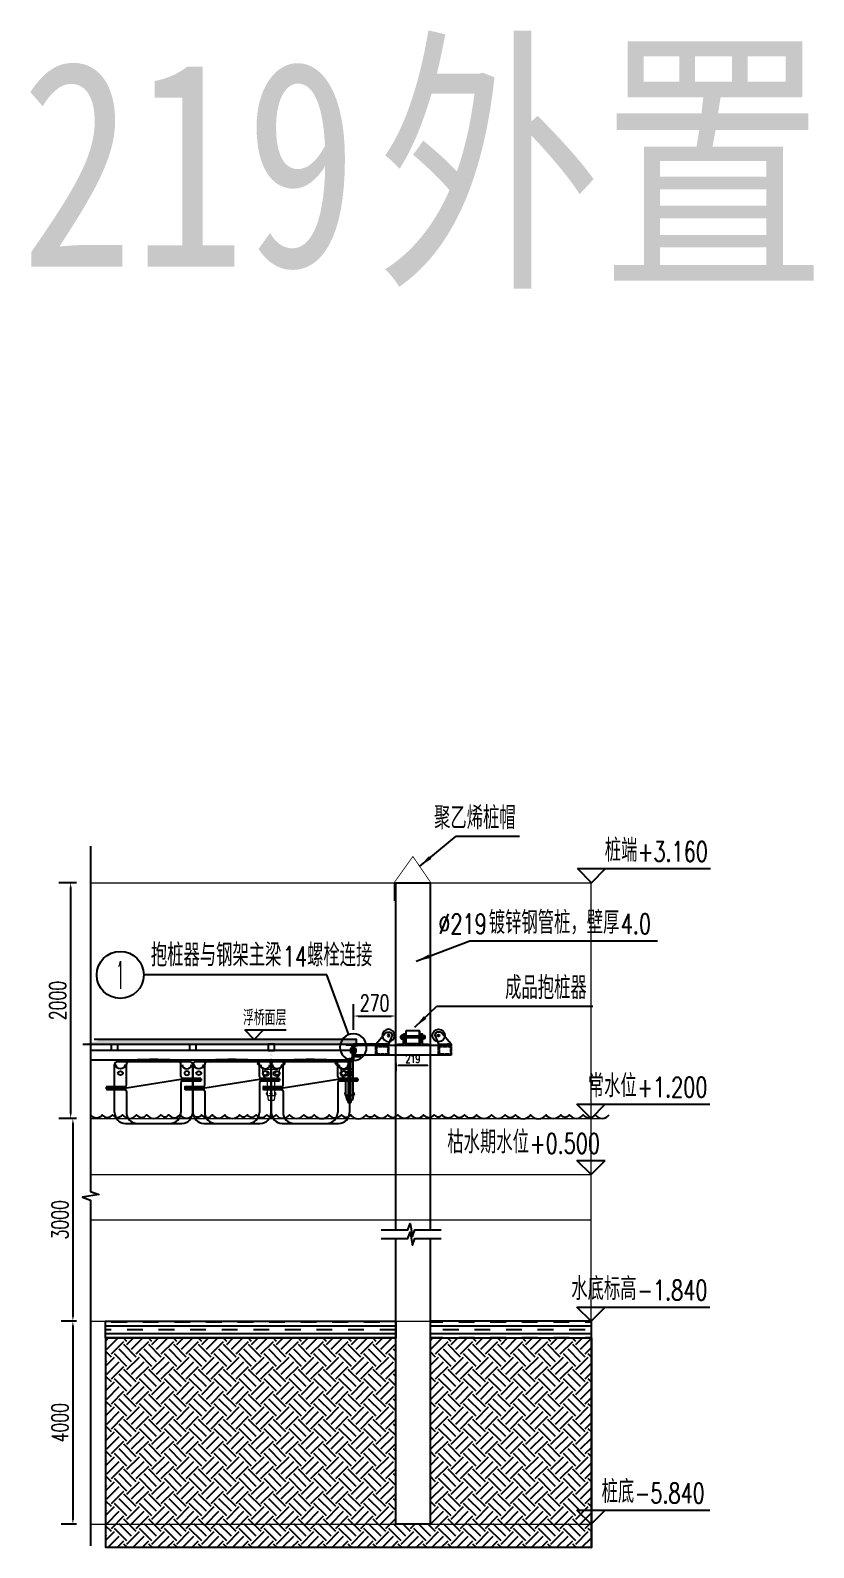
# Model space of a CAD drawing. Header units: millimetres. Extents: x -1003406 to 3312184, y 81337 to 716393.
# Drawn here: x 1165321 to 1170319, y 413461 to 423144 of the extents above; entities that cross this region are included whole.
import ezdxf
from ezdxf.enums import TextEntityAlignment as Align

# ---------------------------------------------------------------- set-up
doc = ezdxf.new("R2010")
doc.units = ezdxf.units.MM
doc.header["$LTSCALE"] = 10
for name, pattern in [('ACAD_ISO03W100', [30, 12, -18]), ('CENTER2', [28.575, 19.05, -3.175, 3.175, -3.175]), ('DASH', [0.35, 0.25, -0.1]), ('DASHED2', [0.375, 0.25, -0.125])]:
    doc.linetypes.add(name, pattern=pattern)
doc.layers.get('0').update_dxf_attribs({"linetype": 'CONTINUOUS'})
doc.layers.get('Defpoints').update_dxf_attribs({"linetype": 'CONTINUOUS'})
for name, color, linetype in [('DIM_ELEV', 3, 'CONTINUOUS'), ('DIM_SYMB', 3, 'CONTINUOUS'), ('PUB_DIM', 3, 'CONTINUOUS'), ('PUB_TEXT', 7, 'CONTINUOUS'), ('W-FLOAT_BOWL浮筒', 253, 'CONTINUOUS'), ('W-STEEL_FRAME钢架', 3, 'CONTINUOUS'), ('W-WOOD_FLOOR木地板', 30, 'CONTINUOUS'), ('ZJ', 251, 'CONTINUOUS'), ('塑木板', 32, 'CONTINUOUS'), ('水位', 102, 'CONTINUOUS'), ('短销钉', 253, 'CONTINUOUS'), ('螺栓', 146, 'CONTINUOUS'), ('钢架', 3, 'CONTINUOUS')]:
    doc.layers.add(name, color=color, linetype=linetype)
doc.layers.add('文字及标注', color=3, linetype='CONTINUOUS', lineweight=15)
doc.styles.add('_TCH_DIM', font='SIMPLEX', dxfattribs={"bigfont": 'GBCBIG'})
doc.styles.add('STANDARD_T3', font='simplex.shx', dxfattribs={"width": 0.7, "bigfont": 'gbcbig.shx'})
doc.styles.add('黑体', font='simhei.ttf', dxfattribs={"width": 0.8})
doc.dimstyles.new('W&&15', dxfattribs={"dimtxt": 52.5, "dimasz": 15, "dimexe": 37.5, "dimexo": 45, "dimgap": 15, "dimtad": 1, "dimdec": 0, "dimzin": 0, "dimdsep": 46, "dimtxsty": 'STANDARD_T3', "dimcen": 0.09, "dimclrd": 1, "dimclre": 1, "dimclrt": 7, "dimazin": 2, "dimtfac": 1, "dimtdec": 0, "dimtix": 1, "dimtmove": 2, "dimatfit": 3, "dimfxl": 100, "dimtolj": 1, "dimtzin": 0, "dimarcsym": 0})
doc.dimstyles.new('W&&30', dxfattribs={"dimtxt": 105, "dimasz": 30, "dimexe": 75, "dimexo": 90, "dimgap": 30, "dimtad": 1, "dimdec": 0, "dimzin": 0, "dimdsep": 46, "dimtxsty": 'STANDARD_T3', "dimcen": 0.09, "dimclrd": 1, "dimclre": 1, "dimclrt": 7, "dimazin": 2, "dimtfac": 1, "dimtdec": 0, "dimtix": 1, "dimtmove": 2, "dimatfit": 3, "dimfxl": 100, "dimtolj": 1, "dimtzin": 0, "dimarcsym": 0})

# ---------------------------------------------------------------- blocks, each defined once
blk = doc.blocks.new('短销固定铁件')
at = {"layer": '塑木板', "color": 156}
blk.add_lwpolyline([(-26.5, 47), (-23.5, 47), (-23.5, 0), (23.5, 0), (23.5, -3), (-26.5, -3)], close=True, dxfattribs=at)
at = {"layer": '螺栓', "color": 156}
blk.add_lwpolyline([(-7.5, -3), (-7.5, -270), (4.5, -270), (4.5, -3)], dxfattribs=at)
for points in [[(-12, -255), (9, -255), (9, -265), (-12, -265)], [(-10.5, -253), (7.5, -253), (7.5, -255), (-10.5, -255)], [(-7, -255), (4, -255), (4, -265), (-7, -265)]]:
    blk.add_lwpolyline(points, close=True, dxfattribs=at)
blk = doc.blocks.new('blhft')
at = {"layer": 'W-FLOAT_BOWL浮筒'}
for p, q in [((-230, 395), (230, 395)), ((-208.5, 397), (208.2, 397)), ((-208.5, 397), (-208.5, 395)), ((208.2, 397), (208.2, 395)), ((-250, 234.5), (-250, 375)), ((-174.3, 244.5), (-174.3, 375)), ((174.3, 298.5), (174.3, 375)), ((250, 375), (250, 288.5)), ((-302, 225.5), (-174.3, 225.5)), ((-298, 234.5), (-184.3, 234.5)), ((-298, 216.5), (-184.3, 216.5)), ((-250, 70), (-250, 216.5)), ((174.3, 279.5), (-174.3, 225.5)), ((-174.3, 206.5), (-174.3, 70)), ((174.3, 279.5), (302.1, 279.5)), ((174.3, 260.5), (174.3, 70)), ((184.3, 288.5), (298.1, 288.5)), ((184.3, 270.5), (298.1, 270.5)), ((250, 270.5), (250, 70)), ((-180, 0), (180, 0))]:
    blk.add_line(p, q, dxfattribs=at)
at = {"layer": 'W-FLOAT_BOWL浮筒', "ltscale": 0.5}
for p, q in [((-302, 230.5), (-302, 220.5)), ((302.1, 284.5), (302.1, 274.5))]:
    blk.add_line(p, q, dxfattribs=at)
at = {"layer": 'W-FLOAT_BOWL浮筒'}
for centre, radius, start, end in [((-230, 375), 20, 90, 180), ((-0.2, -1768.5), 2175.5, 84.50426, 95.49574), ((-154.3, 375), 20, 90, 180), ((154.3, 375), 20, 0, 90), ((230, 375), 20, 0, 90), ((184.3, 298.5), 10, 180, 270), ((-298, 220.5), 4, 180, 270), ((-184.3, 244.5), 10, 270, 0), ((-184.3, 206.5), 10, 0, 90), ((184.3, 260.5), 10, 90, 180), ((298.1, 274.5), 4, 270, 0), ((-180, 70), 70, 180, 270), ((-104.3, 70), 70, 180, 270), ((104.3, 70), 70, 270, 0), ((180, 70), 70, 270, 0)]:
    blk.add_arc(centre, radius, start, end, dxfattribs=at)
at = {"layer": 'W-FLOAT_BOWL浮筒', "ltscale": 0.5}
for centre, start, end in [((-298, 230.5), 90, 180), ((298.1, 284.5), 0, 90)]:
    blk.add_arc(centre, 4, start, end, dxfattribs=at)
at = {"layer": 'W-FLOAT_BOWL浮筒', "extrusion": (0, 0, -1)}
blk.add_ellipse((-212.1, 375), major_axis=(-30.4, 0), ratio=0.921809, start_param=3.141593, end_param=6.283185, dxfattribs=at)
at = {"layer": 'W-FLOAT_BOWL浮筒'}
blk.add_ellipse((-212.1, 320.5), major_axis=(-16, 0), ratio=0.75, dxfattribs=at)
blk.add_ellipse((211.9, 375.4), major_axis=(30.4, 0.1), ratio=0.921809, start_param=3.141593, end_param=6.283185, dxfattribs=at)
at = {"layer": 'W-FLOAT_BOWL浮筒', "extrusion": (0, 0, -1)}
blk.add_ellipse((212.1, 320.5), major_axis=(16, 0), ratio=0.75, dxfattribs=at)
blk = doc.blocks.new('半销钉')
at = {"layer": '短销钉'}
for p, q in [((0, -218.3), (0, 0)), ((0, -1.8), (101.5, -1.8)), ((0, -3.8), (103, -3.8)), ((0, -51.1), (66.5, -51.1)), ((72.8, -95.4), (51.7, -112.5)), ((76.5, -68.2), (76.5, -55.6)), ((109.7, -21.2), (79.8, -48.1)), ((101.5, -3.8), (101.5, -1.8)), ((4.8, -115.5), (43.2, -115.5)), ((48, -218.3), (48, -120.3)), ((-5, -209.4), (-5, -203.3)), ((-2, -200.3), (0, -200.3)), ((0, -218.3), (48, -218.3)), ((0, -218.3), (5.6, -246.3)), ((8, -248.3), (40, -248.3)), ((18, -209.3), (18, -204)), ((30, -209.3), (30, -204)), ((48, -218.3), (42.4, -246.3)), ((50, -200.3), (48, -200.3)), ((53, -209.4), (53, -203.3))]:
    blk.add_line(p, q, dxfattribs=at)
at = {"layer": '短销钉', "ltscale": 0.1}
for p, q in [((5.6, -246.3), (6, -248.3)), ((6, -248.3), (8, -248.3)), ((40, -248.3), (42, -248.3)), ((42.4, -246.3), (42, -248.3))]:
    blk.add_line(p, q, dxfattribs=at)
at = {"layer": '短销钉'}
for centre, radius, start, end in [((24, -1502.4), 1502.6, 87.04345, 90.91521), ((-10.5, -93.8), 31.4, 56.41658, 70.40032), ((-10.5, -62.7), 31.4, 289.49983, 303.55692), ((-1.5, -78.3), 13.5, 308.36964, 51.90106), ((49.5, -78.3), 13.5, 128.09894, 231.63036), ((58.5, -62.7), 31.4, 236.43853, 303.86649), ((58.5, -93.8), 31.3, 57.12872, 123.60194), ((66.5, -87.7), 10, 309, 355.85212), ((67.5, -78.3), 13.5, 309, 53.43426), ((86.5, -55.6), 10, 131.99908, 180), ((103, -13.8), 10, 311.99908, 90), ((58, -120.3), 10, 129, 180), ((-2, -203.3), 3, 90, 180), ((8, -245.8), 2.5, 191.30993, 270), ((21, -204), 3, 115.37693, 180), ((24, -210.3), 10, 64.62307, 115.37693), ((27, -204), 3, 0, 64.62307), ((40, -245.8), 2.5, 270, 348.69007), ((50, -203.3), 3, 0, 90)]:
    blk.add_arc(centre, radius, start, end, dxfattribs=at)
for centre, major_axis, start_param, end_param in [((1, -209.4), (0, -9), 4.712389, 6.115737), ((24, -209.3), (0, 9), 1.570796, 4.712389)]:
    blk.add_ellipse(centre, major_axis=major_axis, ratio=0.666667, start_param=start_param, end_param=end_param, dxfattribs=at)
at = {"layer": '短销钉', "extrusion": (0, 0, -1)}
blk.add_ellipse((47, -209.4), major_axis=(0, -9), ratio=0.666667, start_param=4.712389, end_param=6.115737, dxfattribs=at)
blk = doc.blocks.new('dxd')
at = {"layer": '短销钉', "lineweight": 13}
for p, q in [((-85.7, 227.1), (-55.8, 200.2)), ((-79, 244.5), (79, 244.5)), ((-77.5, 244.5), (-77.5, 246.5)), ((-77.5, 246.5), (77.5, 246.5)), ((-42.5, 197.2), (42.5, 197.2)), ((85.7, 227.1), (55.8, 200.2)), ((77.5, 244.5), (77.5, 246.5)), ((-52.5, 180.1), (-52.5, 192.7)), ((-48.8, 152.9), (-27.7, 135.8)), ((-24, 30), (-24, 128)), ((-19.2, 132.8), (19.2, 132.8)), ((24, 30), (24, 128)), ((48.8, 152.9), (27.7, 135.8)), ((52.5, 180.1), (52.5, 192.7)), ((-29, 38.9), (-29, 45)), ((-26, 48), (-24, 48)), ((-24, 30), (24, 30)), ((-24, 30), (-18.4, 2)), ((-16, 0), (16, 0)), ((-6, 39), (-6, 44.3)), ((6, 39), (6, 44.3)), ((24, 30), (18.4, 2)), ((26, 48), (24, 48)), ((29, 38.9), (29, 45))]:
    blk.add_line(p, q, dxfattribs=at)
at = {"layer": '短销钉', "lineweight": 13, "ltscale": 0.1}
for p, q in [((-18.4, 2), (-18, 0)), ((-18, 0), (-16, 0)), ((16, 0), (18, 0)), ((18.4, 2), (18, 0))]:
    blk.add_line(p, q, dxfattribs=at)
at = {"layer": '短销钉', "lineweight": 13}
for centre, radius, start, end in [((-79, 234.5), 10, 90, 228.00092), ((0, -1254.1), 1502.6, 87.04345, 92.95655), ((-62.5, 192.7), 10, 0, 48.00092), ((62.5, 192.7), 10, 131.99908, 180), ((79, 234.5), 10, 311.99908, 90), ((-43.5, 170), 13.5, 126.56574, 231), ((-42.5, 160.6), 10, 184.14788, 231), ((-34.5, 185.6), 31.4, 236.13806, 303.55692), ((-34.5, 154.5), 31.4, 56.41658, 122.85309), ((-34, 128), 10, 0, 51), ((-25.5, 170), 13.5, 308.36964, 51.90106), ((25.5, 170), 13.5, 128.09894, 231.63036), ((34.5, 185.6), 31.4, 236.43853, 303.86649), ((34.5, 154.5), 31.3, 57.12872, 123.60194), ((34, 128), 10, 129, 180), ((42.5, 160.6), 10, 309, 355.85212), ((43.5, 170), 13.5, 309, 53.43426), ((-26, 45), 3, 90, 180), ((-16, 2.5), 2.5, 191.30993, 270), ((-3, 44.3), 3, 115.37693, 180), ((0, 38), 10, 64.62307, 115.37693), ((3, 44.3), 3, 0, 64.62307), ((16, 2.5), 2.5, 270, 348.69007), ((26, 45), 3, 0, 90)]:
    blk.add_arc(centre, radius, start, end, dxfattribs=at)
for centre, major_axis, start_param, end_param in [((-23, 38.9), (0, -9), 4.712389, 6.115737), ((0, 39), (0, 9), 1.570796, 4.712389)]:
    blk.add_ellipse(centre, major_axis=major_axis, ratio=0.666667, start_param=start_param, end_param=end_param, dxfattribs=at)
at = {"layer": '短销钉', "lineweight": 13, "extrusion": (0, 0, -1)}
blk.add_ellipse((23, 38.9), major_axis=(0, -9), ratio=0.666667, start_param=4.712389, end_param=6.115737, dxfattribs=at)
blk = doc.blocks.new('5632.')
for p, q in [((865972.8, -129944.8), (865995.8, -130002.1)), ((865980.9, -129928.5), (865973.8, -129939)), ((866075.8, -130002.1), (866013.8, -129930.1)), ((865995.8, -130002.1), (866075.8, -130002.1))]:
    blk.add_line(p, q)
at = {"color": 0}
blk.add_line((866006.7, -129927.1), (865984.3, -129927.1), dxfattribs=at)
for radius in [40, 6]:
    blk.add_circle((865995.8, -129947.3), radius)
for centre, radius, start, end in [((865977.3, -129942.6), 5, 133.94354, 206), ((865984.3, -129932.1), 5, 90, 133.94354), ((866006.7, -129937.1), 10, 45, 90)]:
    blk.add_arc(centre, radius, start, end)
blk = doc.blocks.new('*D288')
at = {"layer": 'Defpoints', "color": 0, "transparency": 16777216}
for p in [(1167652, 416596.4, 0), (1167871, 416596.4, 0), (1167871, 416539.5)]:
    blk.add_point(p, dxfattribs=at)
at = {"layer": 'PUB_DIM', "color": 1, "lineweight": -2, "transparency": 16777216}
for p, q in [((1167652, 416551.4), (1167652, 416502)), ((1167667, 416539.5), (1167856, 416539.5)), ((1167871, 416551.4), (1167871, 416502))]:
    blk.add_line(p, q, dxfattribs=at)
at = {"layer": 'PUB_DIM', "color": 1, "transparency": 16777216}
for points in [[(1167667, 416542), (1167667, 416537), (1167652, 416539.5)], [(1167856, 416542), (1167856, 416537), (1167871, 416539.5)]]:
    blk.add_solid(points, dxfattribs=at)
at = {"layer": 'PUB_DIM', "color": 7, "transparency": 16777216, "insert": (1167761.5, 416580.8), "char_height": 52.5, "attachment_point": 5, "style": 'STANDARD_T3'}
blk.add_mtext('\\A1;219', dxfattribs=at)
blk = doc.blocks.new('*D285')
at = {"layer": 'Defpoints', "color": 0, "transparency": 16777216}
for p in [(1167652, 416853.5), (1167382.5, 416674.5, 0), (1167652, 416674.5, 0)]:
    blk.add_point(p, dxfattribs=at)
at = {"layer": '文字及标注', "color": 1, "lineweight": -2, "transparency": 16777216}
for p, q in [((1167382.5, 416764.5), (1167382.5, 416928.5)), ((1167652, 416764.5), (1167652, 416928.5)), ((1167412.5, 416853.5), (1167622, 416853.5))]:
    blk.add_line(p, q, dxfattribs=at)
at = {"layer": '文字及标注', "color": 1, "transparency": 16777216}
for points in [[(1167412.5, 416858.5), (1167412.5, 416848.5), (1167382.5, 416853.5)], [(1167622, 416858.5), (1167622, 416848.5), (1167652, 416853.5)]]:
    blk.add_solid(points, dxfattribs=at)
at = {"layer": '文字及标注', "color": 7, "transparency": 16777216, "insert": (1167517.2, 416936), "char_height": 105, "attachment_point": 5, "style": 'STANDARD_T3'}
blk.add_mtext('\\A1;270', dxfattribs=at)
blk = doc.blocks.new('*D335')
at = {"layer": 'Defpoints', "color": 0, "transparency": 16777216}
for p in [(1165705.4, 417704.5), (1165577.9, 416200.4), (1165705.4, 416200.4, 0)]:
    blk.add_point(p, dxfattribs=at)
at = {"layer": '文字及标注', "color": 1, "lineweight": -2, "transparency": 16777216}
for p, q in [((1165615.4, 417704.5), (1165502.9, 417704.5)), ((1165577.9, 417674.5), (1165577.9, 416230.4)), ((1165615.4, 416200.4), (1165502.9, 416200.4))]:
    blk.add_line(p, q, dxfattribs=at)
at = {"layer": '文字及标注', "color": 1, "transparency": 16777216}
for points in [[(1165572.9, 417674.5), (1165582.9, 417674.5), (1165577.9, 417704.5)], [(1165572.9, 416230.4), (1165582.9, 416230.4), (1165577.9, 416200.4)]]:
    blk.add_solid(points, dxfattribs=at)
at = {"layer": '文字及标注', "color": 7, "transparency": 16777216, "insert": (1165495.4, 416952.4), "char_height": 105, "attachment_point": 5, "rotation": 90, "style": 'STANDARD_T3'}
blk.add_mtext('\\A1;2000', dxfattribs=at)
blk = doc.blocks.new('*D336')
at = {"layer": 'Defpoints', "color": 0, "transparency": 16777216}
for p in [(1165705.4, 416200.4, 0), (1165592, 414905.3), (1165705.4, 414905.3)]:
    blk.add_point(p, dxfattribs=at)
at = {"layer": '文字及标注', "color": 1, "lineweight": -2, "transparency": 16777216}
for p, q in [((1165615.4, 416200.4), (1165517, 416200.4)), ((1165592, 416170.4), (1165592, 414935.3)), ((1165615.4, 414905.3), (1165517, 414905.3))]:
    blk.add_line(p, q, dxfattribs=at)
at = {"layer": '文字及标注', "color": 1, "transparency": 16777216}
for points in [[(1165587, 416170.4), (1165597, 416170.4), (1165592, 416200.4)], [(1165587, 414935.3), (1165597, 414935.3), (1165592, 414905.3)]]:
    blk.add_solid(points, dxfattribs=at)
at = {"layer": '文字及标注', "color": 7, "transparency": 16777216, "insert": (1165509.5, 415552.9), "char_height": 105, "attachment_point": 5, "rotation": 90, "style": 'STANDARD_T3'}
blk.add_mtext('\\A1;3000', dxfattribs=at)
blk = doc.blocks.new('*D337')
at = {"layer": 'Defpoints', "color": 0, "transparency": 16777216}
for p in [(1165705.4, 414905.3), (1165592, 413610.4), (1165705.4, 413610.4)]:
    blk.add_point(p, dxfattribs=at)
at = {"layer": '文字及标注', "color": 1, "lineweight": -2, "transparency": 16777216}
for p, q in [((1165615.4, 414905.3), (1165517, 414905.3)), ((1165592, 414875.3), (1165592, 413640.4)), ((1165615.4, 413610.4), (1165517, 413610.4))]:
    blk.add_line(p, q, dxfattribs=at)
at = {"layer": '文字及标注', "color": 1, "transparency": 16777216}
for points in [[(1165587, 414875.3), (1165597, 414875.3), (1165592, 414905.3)], [(1165587, 413640.4), (1165597, 413640.4), (1165592, 413610.4)]]:
    blk.add_solid(points, dxfattribs=at)
at = {"layer": '文字及标注', "color": 7, "transparency": 16777216, "insert": (1165509.5, 414257.9), "char_height": 105, "attachment_point": 5, "rotation": 90, "style": 'STANDARD_T3'}
blk.add_mtext('\\A1;4000', dxfattribs=at)
blk = doc.blocks.new('14螺栓')
for p, q in [((0, 24.6), (-9, 24.6)), ((0, 8.6), (-9, 8.6)), ((14.4, 33.2), (22.4, 33.2)), ((14.4, 33.2), (14.4, 0)), ((14.4, 24.6), (22.4, 24.6)), ((14.4, 8.6), (22.4, 8.6)), ((14.4, 0), (22.4, 0)), ((22.4, 33.2), (22.4, 0)), ((24.9, 24.6), (24.9, 8.6))]:
    blk.add_line(p, q)
at = {"color": 3}
for p, q in [((4.9, 24.6), (6.6, 23.6)), ((4.9, 8.6), (6.6, 9.6)), ((6.6, 23.6), (25.9, 23.6)), ((6.6, 9.6), (25.9, 9.6))]:
    blk.add_line(p, q, dxfattribs=at)
for points in [[(0, 0), (-9, 0), (-10.5, 2.6), (-10.5, 30.6), (-9, 33.2), (0, 33.2)], [(0, 29), (0.6, 29), (0.6, 4.2), (0, 4.2)]]:
    blk.add_lwpolyline(points, close=True)
blk.add_lwpolyline([(0.6, 8.6), (24.9, 8.6), (25.9, 9.6), (25.9, 23.6), (24.9, 24.6), (0.6, 24.6)])
for centre, radius, start, end in [((-3.6, 28.9), 6.91, 141.53068, 218.46932), ((11.6, 16.6), 22.1, 158.76069, 201.23931), ((-3.6, 4.3), 6.91, 141.53068, 218.46932), ((36.5, 32.6), 22.1, 178.48238, 201.23931), ((36.5, 16.6), 22.1, 158.76069, 201.23931), ((36.5, 0.6), 22.1, 158.76069, 181.53477), ((0.4, 32.6), 22.1, 338.76069, 1.51762), ((0.4, 16.6), 22.1, 338.76069, 21.23931), ((0.4, 0.6), 22.1, 358.46523, 21.23931)]:
    blk.add_arc(centre, radius, start, end)
blk = doc.blocks.new('C10')
blk.add_lwpolyline([(0, 0), (0, 100), (48, 100), (48, 97.5, -0.414214), (43.8, 93.2), (13, 90.1, 0.385314), (5.3, 81.7), (5.3, 18.3, 0.385314), (13, 9.9), (43.8, 6.8, -0.414214), (48, 2.5), (48, 0)], format="xyb", close=True)
blk = doc.blocks.new('$槽钢$00000013')
at = {"color": 5, "lineweight": 53}
blk.add_blockref('C10', (-24, -50, 0), dxfattribs=at)
blk = doc.blocks.new('$槽钢$00000003')
blk.add_line((0, -40, 0), (13.8, -40, 0))
at = {"elevation": 0}
blk.add_lwpolyline([(-21.5, -40), (-21.5, 40), (21.5, 40), (21.5, 37.5, -0.414214), (17.2, 33.2), (-8.5, 30.1, 0.359705), (-16.5, 21.7), (-16.5, -21.7, 0.37078), (-9.3, -29.6), (17.2, -33.2, -0.414214), (21.5, -37.5), (21.5, -40)], format="xyb", close=True, dxfattribs=at)

msp = doc.modelspace()

# ---------------------------------------------------------------- hatches: boundary and pattern name
h = msp.add_hatch()
h.set_pattern_fill('土壤', color=256, scale=30, angle=45)
h.set_pattern_definition([(45, (-139728.91, -1517401.75), (0, 159.099026), [112.5, -112.5]), (45, (-139758.74, -1517371.91), (0, 159.099026), [112.5, -112.5]), (45, (-139788.57, -1517342.08), (0, 159.099026), [112.5, -112.5]), (135, (-139788.57, -1517322.2), (-159.099026, 3e-14), [112.5, -112.5]), (135, (-139758.74, -1517292.37), (-159.099026, 3e-14), [112.5, -112.5]), (135, (-139728.91, -1517262.53), (-159.099026, 3e-14), [112.5, -112.5])])
h.paths.add_polyline_path([(1167652, 414798.8), (1165802.4, 414798.8), (1165802.4, 413460.6), (1168900.9, 413460.6), (1168900.9, 414798.8), (1167871, 414798.8), (1167871, 413610.4), (1167652, 413610.4)])
at = {"layer": 'PUB_DIM'}
h = msp.add_hatch(dxfattribs=at)
h.set_pattern_fill('不能通行的沼泽地', color=256, scale=30)
h.set_pattern_definition([(0, (-139628.134, -1516891.166), (100.77696, 50.38848), [100.77696, -100.77696]), (0, (-139728.91, -1516865.97), (0, 50.38848), [])])
h.paths.add_polyline_path([(1167652, 414798.8), (1165800.1, 414798.8), (1165800.1, 414905.3), (1167652, 414905.3)])
h.paths.add_polyline_path([(1167871, 414798.8), (1168900.3, 414798.8), (1168900.3, 414905.3), (1167871, 414905.3)])
at = {"layer": 'W-WOOD_FLOOR木地板'}
h = msp.add_hatch(dxfattribs=at)
h.set_pattern_fill('木纹01', color=256, scale=30, angle=45)
h.set_pattern_definition([(45, (-139689.89, -1516325.58), (0, 169.7056275), [6, -114]), (45, (-139757.77, -1516376.49), (0, 169.7056275), [12, -108]), (45, (-139706.86, -1516317.09), (0, 169.7056275), [6, -114]), (45, (-139766.25, -1516359.52), (0, 169.7056275), [6, -114]), (45, (-139719.59, -1516304.36), (0, 169.7056275), [6, -114]), (45, (-139770.5, -1516346.79), (0, 169.7056275), [6, -114]), (45, (-139728.07, -1516295.88), (0, 169.7056275), [6, -114]), (45, (-139783.22, -1516334.06), (0, 169.7056275), [6, -66, 6, -42]), (45, (-139791.71, -1516325.58), (0, 169.7056275), [12, -60, 6, -42]), (45, (-139808.68, -1516317.09), (0, 169.7056275), [6, -18, 6, -48, 6, -36]), (45, (-139821.41, -1516312.85), (0, 169.7056275), [6, -24, 12, -78]), (45, (-139770.5, -1516253.45), (0, 169.7056275), [6, -114]), (45, (-139829.89, -1516304.36), (0, 169.7056275), [6, -30, 6, -78]), (90, (-139757.77, -1516393.46), (-84.8528137, 84.8528137), [16.97052, -152.7351074]), (90, (-139685.64, -1516321.33), (-84.8528137, 84.8528137), [33.941124, -135.7645034]), (90, (-139728.07, -1516278.91), (-84.8528137, 84.8528137), [8.4852, -161.2204274]), (90, (-139808.68, -1516342.55), (-84.8528137, 84.8528137), [25.45584, -144.2497874]), (90, (-139736.56, -1516270.42), (-84.8528137, 84.8528137), [42.426408, -127.2792194]), (90, (-139749.28, -1516257.69), (-84.8528137, 84.8528137), [25.45584, -144.2497874]), (0, (-139774.74, -1516266.18), (84.8528137, 84.8528137), [8.4852, -161.2204274]), (0, (-139736.56, -1516363.76), (84.8528137, 84.8528137), [16.97052, -152.7351074]), (0, (-139766.254, -1516325.575), (84.8528137, 84.8528137), [16.97052, -152.7351074]), (0, (-139723.83, -1516317.09), (84.8528137, 84.8528137), [16.97052, -152.7351074]), (0, (-139762.01, -1516287.39), (84.8528137, 84.8528137), [16.97052, -152.7351074]), (0, (-139766.254, -1516274.66), (84.8528137, 84.8528137), [25.45584, -144.2497874]), (0, (-139736.56, -1516346.79), (84.8528137, 84.8528137), [25.45584, -144.2497874]), (0, (-139728.07, -1516329.82), (84.8528137, 84.8528137), [25.45584, -144.2497874]), (0, (-139770.5, -1516312.85), (84.8528137, 84.8528137), [25.45584, -144.2497874]), (0, (-139766.254, -1516300.12), (84.8528137, 84.8528137), [25.45584, -144.2497874]), (71.5650512, (-139770.497, -1516372.244), (84.8528137, 84.8528138), [13.416407, -254.9117496]), (71.5650512, (-139702.615, -1516312.847), (84.8528137, 84.8528138), [53.665632, -214.662525]), (71.5650512, (-139715.34, -1516300.12), (84.8528137, 84.8528138), [53.665632, -214.662525]), (71.5650512, (-139723.83, -1516291.634), (84.8528137, 84.8528138), [53.66568, -80.4, 26.8332, -107.4292772]), (71.5650512, (-139728.07, -1516270.42), (84.8528137, 84.8528138), [13.416407, -254.9117496]), (71.5650512, (-139834.137, -1516317.09), (84.8528137, 84.8528138), [13.416407, -254.9117496]), (71.5650512, (-139766.254, -1516249.21), (84.8528137, 84.8528138), [26.832816, -241.495341]), (18.4349488, (-139711.1, -1516346.79), (84.8528138, 84.8528137), [26.832816, -241.495341]), (18.4349488, (-139762.01, -1516355.274), (84.8528138, 84.8528137), [26.832816, -241.495341]), (18.4349488, (-139749.284, -1516368), (84.8528138, 84.8528137), [13.416407, -254.911341]), (18.4349488, (-139766.254, -1516342.546), (84.8528138, 84.8528137), [40.249224, -228.078933]), (18.4349488, (-139749.284, -1516325.575), (84.8528138, 84.8528137), [26.832816, -241.495341]), (18.4349488, (-139745.04, -1516312.847), (84.8528138, 84.8528137), [26.832816, -241.495341]), (18.4349488, (-139778.98, -1516329.82), (84.8528138, 84.8528137), [13.416407, -254.911341]), (18.4349488, (-139783.225, -1516317.09), (84.8528138, 84.8528137), [13.416407, -254.911341]), (18.4349488, (-139766.254, -1516266.18), (84.8528138, 84.8528137), [13.416407, -254.911341]), (18.4349488, (-139740.8, -1516300.12), (84.8528138, 84.8528137), [13.416407, -254.911341]), (18.4349488, (-139804.44, -1516312.847), (84.8528138, 84.8528137), [40.249224, -228.078933]), (18.4349488, (-139817.166, -1516308.605), (84.8528138, 84.8528137), [26.832816, -241.495341]), (18.4349488, (-139745.04, -1516287.39), (84.8528138, 84.8528137), [13.416, -120.744, 13.416, -120.7521572]), (18.4349488, (-139787.47, -1516295.877), (84.8528138, 84.8528137), [26.832816, -241.495341]), (18.4349488, (-139791.71, -1516283.15), (84.8528138, 84.8528137), [26.832816, -241.495341]), (18.4349488, (-139825.65, -1516300.12), (84.8528138, 84.8528137), [26.832816, -241.495341]), (18.4349488, (-139800.195, -1516274.664), (84.8528138, 84.8528137), [26.832816, -241.495341])])
h.paths.add_polyline_path([(1165728.6, 416704.5), (1165757.9, 416693.9), (1165652.9, 416675.4), (1165655.2, 416674.6), (1167401.5, 416674.5), (1167401.5, 416704.5)])
at = {"layer": '塑木板'}
h = msp.add_hatch(color=5, dxfattribs=at)
h.dxf.hatch_style = 1
h.paths.add_polyline_path([(1166854.1, 416603.6, 1), (1166860.6, 416603.6, 1)])
h.paths.add_polyline_path([(1166859.7, 416604.1), (1166859.7, 416603.1), (1166857.9, 416603.1), (1166857.9, 416601.3), (1166856.9, 416601.3), (1166856.9, 416603.1), (1166855.1, 416603.1), (1166855.1, 416604.1), (1166856.9, 416604.1), (1166856.9, 416605.9), (1166857.9, 416605.9), (1166857.9, 416604.1)], flags=16)
h = msp.add_hatch(color=5, dxfattribs=at)
h.dxf.hatch_style = 1
h.paths.add_polyline_path([(1166859.7, 416583.3), (1166857.9, 416583.3), (1166857.9, 416585.1), (1166856.9, 416585.1), (1166856.9, 416583.3), (1166855.1, 416583.3), (1166855.1, 416582.3), (1166856.9, 416582.3), (1166856.9, 416580.5), (1166857.9, 416580.5), (1166857.9, 416582.3), (1166859.7, 416582.3)], flags=16)
h.paths.add_polyline_path([(1166854.1, 416582.8, 1), (1166860.6, 416582.8, 1)])

# ---------------------------------------------------------------- linework, layer by layer
at = {"color": 4}
for p, q in [((1167686, 416718.8, 0), (1167682, 416718.8, 0)), ((1167686, 416724.8, 0), (1167683, 416724.8, 0)), ((1167683, 416712.8, 0), (1167686, 416712.8, 0))]:
    msp.add_line(p, q, dxfattribs=at)
for p, q in [((1167688, 416724.3, 0), (1167695, 416724.3, 0)), ((1167695, 416713.3, 0), (1167688, 416713.3, 0)), ((1167699, 416717.7, 0), (1167695, 416721.1, 0)), ((1167699, 416715.4, 0), (1167695, 416718.8, 0)), ((1167719.5, 416678.5, 0), (1167719.5, 416758.5, 0)), ((1167803.5, 416678.5, 0), (1167803.5, 416758.5, 0)), ((1167808.1, 416713.3, 0), (1167808.1, 416725.3, 0)), ((1167824, 416717.7, 0), (1167828, 416721.1, 0)), ((1167824, 416715.4, 0), (1167828, 416718.8, 0)), ((1167835, 416724.3, 0), (1167828, 416724.3, 0)), ((1167828, 416713.3, 0), (1167835, 416713.3, 0)), ((1167837, 416711.8, 0), (1167837, 416725.8, 0)), ((1167605.6, 416674.5, 0), (1167605.6, 416664.5, 0)), ((1167925.6, 416664.5, 0), (1167605.6, 416664.5, 0)), ((1167925.6, 416674.5, 0), (1167925.6, 416664.5, 0)), ((1168005.6, 416674.5, 0), (1168005.6, 416664.5, 0))]:
    msp.add_line(p, q)
at = {"color": 1}
for p, q in [((1167702, 416726.3, 0), (1167712, 416726.3, 0)), ((1167712, 416712.3, 0), (1167702, 416712.3, 0)), ((1167821, 416726.3, 0), (1167811, 416726.3, 0)), ((1167821, 416712.3, 0), (1167811, 416712.3, 0))]:
    msp.add_line(p, q, dxfattribs=at)
at = {"color": 6, "linetype": 'ACAD_ISO03W100'}
for p, q in [((1167821, 416725.3, 0), (1167702, 416725.3, 0)), ((1167821, 416713.3, 0), (1167702, 416713.3, 0))]:
    msp.add_line(p, q, dxfattribs=at)
at = {"color": 2}
for p, q in [((1167702, 416719.3, 0), (1167712, 416719.3, 0)), ((1167811, 416719.3, 0), (1167821, 416719.3, 0))]:
    msp.add_line(p, q, dxfattribs=at)
at = {"color": 0}
for p, q in [((1168005.6, 416664.5, 0), (1167382.5, 416664.5, 0)), ((1168005.6, 416604.5, 0), (1167382.5, 416604.5, 0))]:
    msp.add_line(p, q, dxfattribs=at)
at = {"linetype": 'DASHED2'}
for p, q in [((1167558.6, 416664.5, 0), (1167558.6, 416674.5, 0)), ((1167572.6, 416664.5, 0), (1167572.6, 416674.5, 0)), ((1167978.6, 416664.5, 0), (1167978.6, 416674.5, 0)), ((1167992.6, 416664.5, 0), (1167992.6, 416674.5, 0))]:
    msp.add_line(p, q, dxfattribs=at)
at = {"color": 3, "linetype": 'CENTER2', "ltscale": 0.5}
for p, q in [((1167565.6, 416659.5, 0), (1167565.6, 416679.5, 0)), ((1167985.6, 416659.5, 0), (1167985.6, 416679.5, 0))]:
    msp.add_line(p, q, dxfattribs=at)
at = {"color": 8}
for p, q in [((1165802.4, 413460.6), (1165802.4, 414798.8)), ((1165802.4, 414798.8), (1167652, 414798.8)), ((1167871, 414798.8), (1168900.9, 414798.8)), ((1168900.9, 414798.8), (1168900.9, 413460.6))]:
    msp.add_line(p, q, dxfattribs=at)
at = {"const_width": 5, "elevation": 0}
msp.add_lwpolyline([(1167642, 417587.5), (1167642, 417704.5), (1167761.5, 417871.9), (1167876, 417704.5), (1167876, 417587.5)], dxfattribs=at)
at = {"elevation": 0}
for points in [[(1167717, 416674.5), (1167806, 416674.5, 0.414214), (1167811, 416679.5), (1167811, 416739.5), (1167821, 416739.5), (1167821, 416679.5, 0.414214), (1167826, 416674.5), (1167858, 416674.5), (1167858, 416664.5), (1167665, 416664.5), (1167665, 416674.5), (1167697, 416674.5, 0.414214), (1167702, 416679.5), (1167702, 416739.5)], [(1167702, 416739.5), (1167712, 416739.5), (1167712, 416679.5, 0.414214), (1167717, 416674.5)]]:
    msp.add_lwpolyline(points, format="xyb", dxfattribs=at)
for points in [[(1167682, 416713.8), (1167684, 416711.8), (1167684, 416725.8), (1167682, 416723.8)], [(1167686, 416710.3), (1167686, 416713.3), (1167686, 416724.3), (1167686, 416727.3)], [(1167806.5, 416681.5), (1167806.5, 416755.5), (1167803.5, 416758.5), (1167719.5, 416758.5), (1167716.5, 416755.5), (1167716.5, 416681.5), (1167719.5, 416678.5), (1167803.5, 416678.5)], [(1167837, 416710.3), (1167837, 416713.3), (1167837, 416724.3), (1167837, 416727.3)], [(1167425.5, 416666.5), (1167525.5, 416666.5), (1167525.5, 416674.5), (1167425.5, 416674.5)]]:
    msp.add_lwpolyline(points, close=True, dxfattribs=at)
for points in [[(1167684, 416711.8), (1167686, 416711.8), (1167686, 416725.8), (1167684, 416725.8)], [(1167699, 416732.3), (1167699, 416704.3), (1167702, 416704.3), (1167702, 416732.3), (1167699, 416732.3), (1167699, 416731.3)], [(1167824, 416732.3), (1167824, 416704.3), (1167821, 416704.3), (1167821, 416732.3), (1167824, 416732.3), (1167824, 416731.3)]]:
    msp.add_lwpolyline(points, dxfattribs=at)
for points in [[(1167688, 416707.3), (1167695, 416707.3), (1167695, 416708.3), (1167699, 416708.3), (1167699, 416729.3), (1167695, 416729.3), (1167695, 416708.3), (1167695, 416730.3), (1167688, 416730.3, 0.666667), (1167688, 416724.3, 0.363636), (1167688, 416713.3, 0.666667)], [(1167835, 416707.3), (1167828, 416707.3), (1167828, 416708.3), (1167824, 416708.3), (1167824, 416729.3), (1167828, 416729.3), (1167828, 416708.3), (1167828, 416730.3), (1167835, 416730.3, -0.666667), (1167835, 416724.3, -0.363636), (1167835, 416713.3, -0.666667)]]:
    msp.add_lwpolyline(points, format="xyb", close=True, dxfattribs=at)
msp.add_lwpolyline([(1167871, 414798.8), (1168900.9, 414798.8), (1168900.9, 413460.6), (1165802.4, 413460.6), (1165802.4, 414798.8), (1167652, 414798.8)])
at = {"layer": 'DIM_ELEV'}
for p, q in [((1167802.7, 417808.1), (1168037.6, 418001)), ((1168037.6, 418001), (1168440.8, 418001)), ((1168901.3, 417704.5), (1168811.3, 417794.5)), ((1168811.3, 417794.5), (1169659.7, 417794.5)), ((1168901.3, 417704.5), (1168991.3, 417794.5)), ((1167781.8, 417202.6), (1168125.3, 417332.7)), ((1168125.3, 417332.7), (1169321.7, 417332.7)), ((1167211.5, 417115.7), (1166044.5, 417115.7)), ((1167352, 416734.4), (1167211.5, 417115.7)), ((1167774.2, 416782), (1167915.1, 416916.5)), ((1167915.1, 416916.5), (1168910.4, 416916.5)), ((1166748.6, 416704.5), (1166688.6, 416764.5)), ((1166688.6, 416764.5), (1166952, 416764.5)), ((1166748.6, 416704.5), (1166808.6, 416764.5)), ((1168898.3, 416200.4), (1168808.3, 416290.4)), ((1168808.3, 416290.4), (1169656.7, 416290.4)), ((1168898.3, 416200.4), (1168988.3, 416290.4)), ((1168898.3, 415842), (1168808.3, 415932)), ((1168808.3, 415932), (1168988.3, 415932)), ((1168898.3, 415842), (1168988.3, 415932)), ((1168898.3, 414905.3), (1168808.3, 414995.3)), ((1168808.3, 414995.3), (1169656.7, 414995.3)), ((1168898.3, 414905.3), (1168988.3, 414995.3)), ((1168898.3, 413610.4), (1168808.3, 413700.4)), ((1168808.3, 413700.4), (1169656.7, 413700.4)), ((1168898.3, 413610.4), (1168988.3, 413700.4))]:
    msp.add_line(p, q, dxfattribs=at)
for points in [[(1167802.7, 417808.1, 0, 24, 0), (1167872.2, 417865.2, 0, 0, 0)], [(1167781.8, 417202.6, 0, 24, 0), (1167866, 417234.5, 0, 0, 0)], [(1167774.2, 416782, 0, 24, 0), (1167839.3, 416844.2, 0, 0, 0)]]:
    msp.add_lwpolyline(points, format="xyseb", dxfattribs=at)
msp.add_lwpolyline([(1167466.6, 416654.5, 1), (1167296.3, 416654.5, 1)], format="xyb", close=True, dxfattribs=at)
msp.add_circle((1165894.5, 417115.7), 150, dxfattribs=at)
at = {"layer": 'DIM_SYMB'}
msp.add_lwpolyline([(1165705.4, 417938.6), (1165705.4, 415734), (1165757.9, 415714.9), (1165652.9, 415696.4), (1165705.4, 415677.8), (1165705.4, 413473.2)], dxfattribs=at)
at = {"layer": 'DIM_SYMB', "linetype": 'Continuous'}
for points in [[(1167559.9, 415488.4), (1167728.6, 415488.4), (1167743.9, 415530.4), (1167758.7, 415446.4), (1167773.6, 415488.4), (1167942.3, 415488.4)], [(1167559.9, 415433.1), (1167728.6, 415433.1), (1167743.9, 415475.1), (1167758.7, 415391.1), (1167773.6, 415433.1), (1167942.3, 415433.1)]]:
    msp.add_lwpolyline(points, dxfattribs=at)
at = {"layer": 'PUB_DIM'}
for points in [[(1167652, 414798.8), (1165800.1, 414798.8), (1165800.1, 414905.3), (1167652, 414905.3)], [(1167871, 414798.8), (1168900.3, 414798.8), (1168900.3, 414905.3), (1167871, 414905.3)]]:
    msp.add_lwpolyline(points, close=True, dxfattribs=at)
at = {"layer": 'W-STEEL_FRAME钢架', "linetype": 'DASH', "ltscale": 0.5, "elevation": 0}
for points in [[(1167525.6, 416604.5), (1167525.6, 416664.5), (1167605.6, 416664.5), (1167605.6, 416604.5)], [(1167530.6, 416609.5), (1167530.6, 416659.5), (1167600.6, 416659.5), (1167600.6, 416609.5)], [(1167925.6, 416604.5), (1167925.6, 416664.5), (1168005.6, 416664.5), (1168005.6, 416604.5)], [(1167930.6, 416609.5), (1167930.6, 416659.5), (1168000.6, 416659.5), (1168000.6, 416609.5)]]:
    msp.add_lwpolyline(points, close=True, dxfattribs=at)
at = {"layer": 'W-WOOD_FLOOR木地板', "elevation": 0}
msp.add_lwpolyline([(1165655.2, 416674.6), (1167401.5, 416674.5), (1167401.5, 416704.5), (1165728.6, 416704.5)], dxfattribs=at)
at = {"layer": 'ZJ', "color": 1, "linetype": 'Continuous'}
for p, q in [((1167652, 413610.4), (1167652, 415433.1)), ((1167871, 415433.1), (1167871, 413610.4)), ((1167740.7, 413610.4), (1167652, 413610.4)), ((1167801.9, 413610.4), (1167740.7, 413610.4)), ((1167871, 413610.4), (1167801.9, 413610.4))]:
    msp.add_line(p, q, dxfattribs=at)
at = {"layer": 'ZJ', "color": 1, "linetype": 'Continuous', "elevation": 0}
for points in [[(1167652, 415488.4), (1167652, 417704.5), (1167871, 417704.5), (1167871, 415488.4)], [(1167871, 415433.1), (1167871, 413610.4), (1167652, 413610.4), (1167652, 415433.1)]]:
    msp.add_lwpolyline(points, dxfattribs=at)
at = {"layer": '文字及标注', "color": 8}
for p, q in [((1165705.4, 417704.5), (1168898.3, 417704.5)), ((1168898.3, 413460.6), (1168898.3, 417704.5)), ((1165705.4, 416200.4, 0), (1168977.9, 416200.4, 0)), ((1165705.4, 415842), (1168898.3, 415842)), ((1165705.4, 415552.9), (1168898.3, 415552.9)), ((1165705.4, 414905.3), (1168900.3, 414905.3)), ((1165705.4, 413610.4), (1168900.9, 413610.4))]:
    msp.add_line(p, q, dxfattribs=at)
at = {"layer": '水位', "color": 4, "elevation": 0}
msp.add_lwpolyline([(1165705.4, 416223.4, 0.520567), (1165779.5, 416223.4, 0.520567), (1165844.4, 416223.4, 0.520567), (1165907.9, 416223.4, 0.520567), (1165997.8, 416223.4, 0.520567), (1166062.6, 416223.4, 0.520567), (1166152.8, 416223.4, 0.520567), (1166203.8, 416223.4, 0.520567), (1166275.4, 416223.4, 0.520567), (1166358.8, 416223.4, 0.520567), (1166412.8, 416223.4, 0.520567), (1166482.2, 416223.4, 0.520567), (1166561.7, 416223.4, 0.520567), (1166655.5, 416223.4, 0.520567), (1166706.1, 416223.4, 0.520567), (1166761.3, 416223.4, 0.520567), (1166830.6, 416223.4, 0.520567), (1166888.2, 416223.4, 0.520567), (1166974.1, 416223.4, 0.520567), (1167065.8, 416223.4, 0.520567), (1167132.5, 416223.4, 0.520567), (1167227.9, 416223.4, 0.520567), (1167306, 416223.4, 0.520567), (1167365.1, 416223.4, 0.520567), (1167463.1, 416223.4, 0.520567), (1167517.4, 416223.4, 0.520567), (1167602.4, 416223.4, 0.520567), (1167665.7, 416223.4, 0.520567), (1167749.6, 416223.4, 0.520567), (1167830.1, 416223.4, 0.520567), (1167896.9, 416223.4, 0.520567), (1167948.1, 416223.4, 0.520567), (1168024.4, 416223.4, 0.520567), (1168090.7, 416223.4, 0.520567), (1168168.1, 416223.4, 0.520567), (1168262.1, 416223.4, 0.520567), (1168350.3, 416223.4, 0.520567), (1168416.9, 416223.4, 0.520567), (1168512.8, 416223.4, 0.520567), (1168611.1, 416223.4, 0.520567), (1168704.7, 416223.4, 0.520567), (1168759.7, 416223.4, 0.520567), (1168848.7, 416223.4, 0.520567), (1168923.9, 416223.4, 0.520567), (1169014.7, 416223.4, 0.520567)], format="xyb", dxfattribs=at)
at = {"layer": '钢架', "elevation": 0}
msp.add_lwpolyline([(1165705.4, 416574.5), (1167377.2, 416574.5), (1167377.2, 416634.5), (1165705.4, 416634.5)], dxfattribs=at)
for points in [[(1165877.5, 416634.5), (1165837.5, 416634.5), (1165837.5, 416674.5), (1165877.5, 416674.5)], [(1166377.5, 416634.5), (1166337.5, 416634.5), (1166337.5, 416674.5), (1166377.5, 416674.5)], [(1166837.5, 416634.5), (1166877.5, 416634.5), (1166877.5, 416674.5), (1166837.5, 416674.5)]]:
    msp.add_lwpolyline(points, close=True, dxfattribs=at)

# ---------------------------------------------------------------- block references
at = {"xscale": -1}
msp.add_blockref('5632.', (2033601.4, 546676.6, 0), dxfattribs=at)
msp.add_blockref('5632.', (301929.8, 546676.6, 0))
at = {"rotation": 180}
msp.add_blockref('$槽钢$00000013', (1167358.5, 416624.5, 0), dxfattribs=at)
at = {"layer": 'W-FLOAT_BOWL浮筒'}
for p in [(1166107.5, 416168.5, 0), (1166607.5, 416168.5, 0), (1167107.5, 416168.5, 0)]:
    msp.add_blockref('blhft', p, dxfattribs=at)
at = {"layer": 'W-STEEL_FRAME钢架', "yscale": -1}
msp.add_blockref('$槽钢$00000003', (1167404, 416634.5, 0), dxfattribs=at)
at = {"layer": '塑木板', "color": 0, "xscale": -1}
for name, p in [('短销固定铁件', (1167356, 416570.2, 0)), ('半销钉', (1167381.5, 416565.5, 0))]:
    msp.add_blockref(name, p, dxfattribs=at)
at = {"layer": '文字及标注', "color": 8}
msp.add_blockref('14螺栓', (1167374.4, 416616.7), dxfattribs=at)
at = {"layer": '短销钉'}
msp.add_blockref('dxd', (1166857.5, 416317.2, 0), dxfattribs=at)

# ---------------------------------------------------------------- texts
at = {"layer": 'PUB_TEXT', "style": '黑体', "width": 0.8}
for s, p in [('外置', (1167529, 421636.6)), ('219', (1165260.7, 421636.6))]:
    msp.add_text(s, height=1314.35, dxfattribs=at).set_placement(p)
at = {"layer": 'PUB_TEXT', "color": 7, "style": '_TCH_DIM'}
for s, height, p in [('聚乙烯桩帽', 144.68, (1167896.3, 418046)), ('桩端', 144.68, (1168985.7, 417839.5)), ('镀锌钢管桩，壁厚', 144.68, (1168245.6, 417377.7)), ('抱桩器与钢架主梁', 144.68, (1166089.5, 417170.2)), ('螺栓连接', 144.68, (1167086.3, 417170.2)), ('成品抱桩器', 144.68, (1168350, 416961.5)), ('浮桥面层', 96.45, (1166676.9, 416794.5)), ('常水位', 144.68, (1168877.4, 416335.4)), ('枯水期水位', 144.68, (1167981.3, 415977)), ('水底标高', 144.68, (1168772.1, 415040.3)), ('桩底', 144.68, (1168965.6, 413745.4))]:
    msp.add_text(s, height=height, dxfattribs=at).set_placement(p)
at = {"layer": 'PUB_TEXT', "color": 7, "style": '_TCH_DIM', "width": 0.705882}
for s, p in [('+3.160', (1169196.4, 417839.5)), ('%%c219', (1167924.1, 417377.7)), ('4.0', (1169088.1, 417377.7)), ('14', (1166932, 417170.2)), ('+1.200', (1169193.4, 416335.4)), ('+0.500', (1168507.9, 415977)), ('-1.840', (1169193.4, 415040.3)), ('-5.840', (1169176.2, 413745.4))]:
    msp.add_text(s, height=127.5, dxfattribs=at).set_placement(p)
at = {"layer": 'PUB_TEXT', "color": 7, "style": '_TCH_DIM'}
msp.add_text('1', height=175.1, dxfattribs=at).set_placement((1165873.6, 417028.1), (1165915.3, 417028.1), align=Align.FIT)

# ---------------------------------------------------------------- dimensions: what is measured, and where the dimension line sits
at = {"layer": 'PUB_DIM'}
dim = msp.add_linear_dim(base=(1167871, 416539.5), p1=(1167652, 416596.4, 0), p2=(1167871, 416596.4, 0), dimstyle='W&&15', dxfattribs=at)
dim.commit()
dim.dimension.update_dxf_attribs({"geometry": '*D288', "text_midpoint": (1167761.5, 416580.8)})
at = {"layer": '文字及标注', "color": 8}
for base, p1, p2, text, picture, middle in [((1165577.9, 416200.4), (1165705.4, 417704.5), (1165705.4, 416200.4, 0), '2000', '*D335', (1165495.4, 416952.4)), ((1165592, 414905.3), (1165705.4, 416200.4, 0), (1165705.4, 414905.3), '3000', '*D336', (1165509.5, 415552.9)), ((1165592, 413610.4), (1165705.4, 414905.3), (1165705.4, 413610.4), '4000', '*D337', (1165509.5, 414257.9))]:
    dim = msp.add_linear_dim(base=base, p1=p1, p2=p2, angle=90, text=text, dimstyle='W&&30', dxfattribs=at)
    dim.commit()
    dim.dimension.update_dxf_attribs({"geometry": picture, "text_midpoint": middle})
dim = msp.add_linear_dim(base=(1167651.9524, 416853.4947), p1=(1167382.4517, 416674.4934, 0), p2=(1167651.9524, 416674.4934, 0), dimstyle='W&&30', dxfattribs=at)
dim.commit()
dim.dimension.update_dxf_attribs({"geometry": '*D285', "text_midpoint": (1167517.202, 416935.9947)})

doc.saveas('drawing.dxf')
